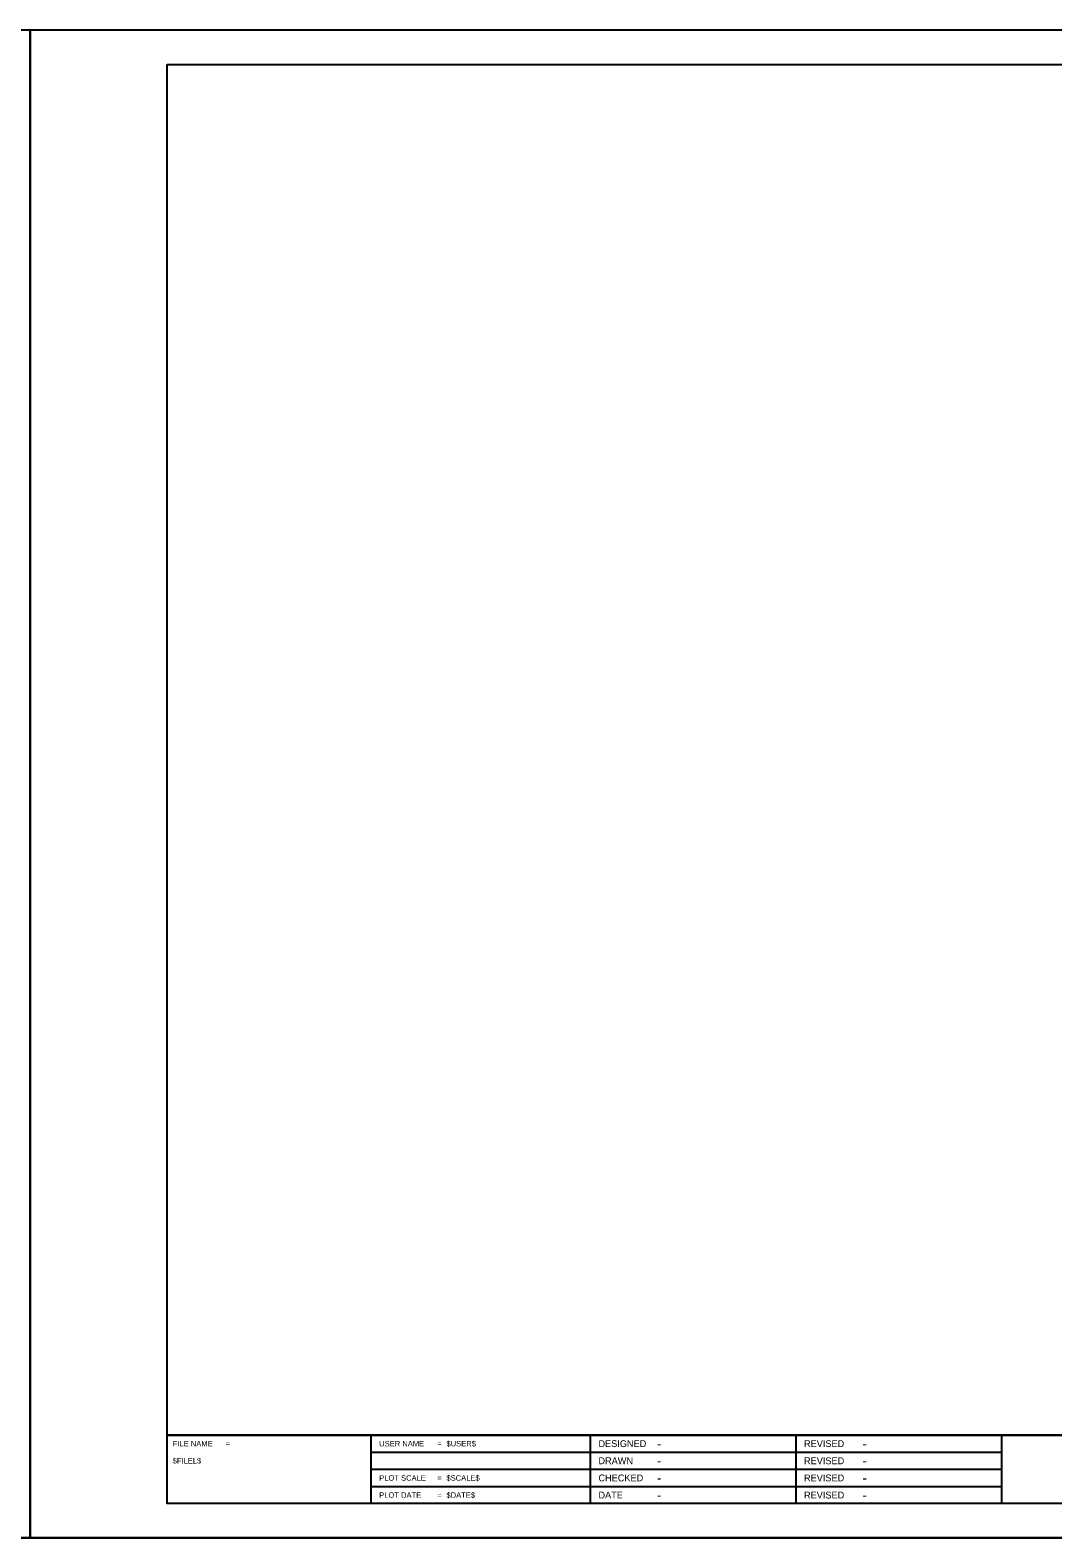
# Model space of a CAD drawing. Extents: x 1875357 to 1890680, y 2257528 to 2269761.
# Drawn here: x 1883857 to 1884604, y 2257796 to 2258896 of the extents above; entities that cross this region are included whole.
import ezdxf

# ---------------------------------------------------------------- set-up
doc = ezdxf.new("R2010")
doc.units = 0
for name, color, linetype in [('Sheets_50 Reference Boundary', 7, 'Continuous'), ('Sheets_General Details', 7, 'Continuous'), ('Sheets_Printer Plotting Border', 7, 'Continuous')]:
    doc.layers.add(name, color=color, linetype=linetype)

msp = doc.modelspace()

# ---------------------------------------------------------------- linework, layer by layer
at = {"layer": 'Sheets_50 Reference Boundary'}
msp.add_lwpolyline([(1883957.4, 2258871.4), (1885532.4, 2258871.4), (1885532.4, 2257871.4), (1883957.4, 2257871.4)], close=True, dxfattribs=at)
at = {"layer": 'Sheets_General Details'}
for p, q in [((1883857.4, 2257796.4), (1883857.4, 2258896.4)), ((1883857.4, 2258896.4), (1883857.4, 2257796.4)), ((1885557.4, 2258896.4), (1883857.4, 2258896.4)), ((1883957.4, 2257871.4), (1885532.4, 2257871.4)), ((1884106.1, 2257871.4), (1884106.1, 2257821.4)), ((1884266.1, 2257871.4), (1884266.1, 2257821.4)), ((1884416.1, 2257871.4), (1884416.1, 2257821.4)), ((1884566.1, 2257871.4), (1884566.1, 2257821.4)), ((1884106.1, 2257858.9), (1884566.1, 2257858.9)), ((1884106.1, 2257846.4), (1884566.1, 2257846.4)), ((1884106.1, 2257833.9), (1884566.1, 2257833.9)), ((1883857.4, 2257796.4), (1882157.4, 2257796.4)), ((1885557.4, 2257796.4), (1883857.4, 2257796.4))]:
    msp.add_line(p, q, dxfattribs=at)
msp.add_lwpolyline([(1883957.4, 2258871.4), (1885532.4, 2258871.4), (1885532.4, 2257821.4), (1883957.4, 2257821.4)], close=True, dxfattribs=at)
at = {"layer": 'Sheets_Printer Plotting Border'}
for points in [[(1882157.4, 2257796.4), (1883857.4, 2257796.4), (1883857.4, 2258896.4), (1882157.4, 2258896.4)], [(1883857.4, 2257796.4), (1885557.4, 2257796.4), (1885557.4, 2258896.4), (1883857.4, 2258896.4)]]:
    msp.add_lwpolyline(points, close=True, dxfattribs=at)

# ---------------------------------------------------------------- texts
at = {"layer": 'Sheets_General Details'}
for s, p in [('FILE NAME', (1883961.4, 2257863.1)), ('=', (1884000, 2257863.1)), ('USER NAME', (1884112.1, 2257863.1)), ('=', (1884154.5, 2257863.1)), ('$USER$', (1884161.2, 2257863.1)), ('$FILEL$', (1883961.4, 2257850.6)), ('PLOT SCALE', (1884112.1, 2257838.1)), ('=', (1884154.5, 2257838.1)), ('$SCALE$', (1884161.2, 2257838.1)), ('PLOT DATE', (1884112.1, 2257825.6)), ('=', (1884154.5, 2257825.6)), ('$DATE$', (1884161.2, 2257825.6))]:
    msp.add_text(s, height=4, rotation=360, dxfattribs=at).set_placement(p)
for s, height, p in [('DESIGNED', 5, (1884272.1, 2257862.6)), ('-', 7, (1884314.8, 2257861.6)), ('REVISED', 5, (1884422.1, 2257862.6)), ('-', 7, (1884464.8, 2257861.6)), ('DRAWN', 5, (1884272.1, 2257850.1)), ('-', 7, (1884314.8, 2257849.1)), ('REVISED', 5, (1884422.1, 2257850.1)), ('-', 7, (1884464.8, 2257849.1)), ('CHECKED', 5, (1884272.1, 2257837.6)), ('-', 7, (1884314.8, 2257836.6)), ('REVISED', 5, (1884422.1, 2257837.6)), ('-', 7, (1884464.8, 2257836.6)), ('DATE', 5, (1884272.1, 2257825.1)), ('-', 7, (1884314.8, 2257824.1)), ('REVISED', 5, (1884422.1, 2257825.1)), ('-', 7, (1884464.8, 2257824.1))]:
    msp.add_text(s, height=height, dxfattribs=at).set_placement(p)

doc.saveas('drawing.dxf')
